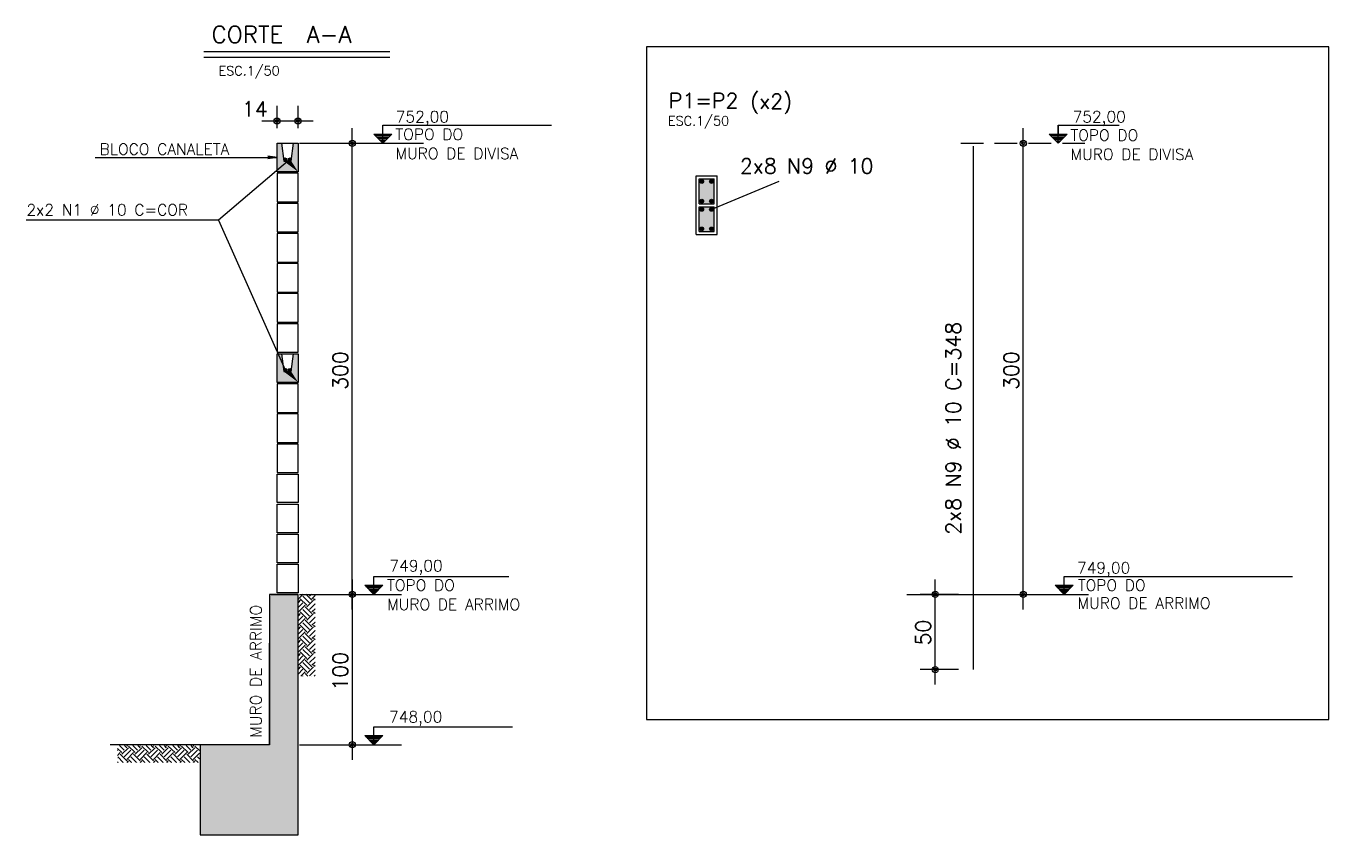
# Model space of a CAD drawing. Extents: x -1.9 to 86, y -1.2 to 61.3.
# Drawn here: x 25.55 to 42.87, y 27.82 to 38.58 of the extents above; entities that cross this region are included whole.
import ezdxf

# ---------------------------------------------------------------- set-up
doc = ezdxf.new("R2010")
doc.units = 0
doc.header["$MEASUREMENT"] = 0
doc.linetypes.add('ESTILO_TQS_0001', pattern=[0.45, 0.3, -0.15])
for name, color, linetype in [('PENA_01', 1, 'CONTINUOUS'), ('PENA_02', 2, 'CONTINUOUS'), ('PENA_03', 3, 'CONTINUOUS'), ('PENA_05', 5, 'CONTINUOUS'), ('PENA_10', 253, 'CONTINUOUS')]:
    doc.layers.add(name, color=color, linetype=linetype)
doc.styles.get("Standard").update_dxf_attribs({"font": 'ROMANS.SHX'})

msp = doc.modelspace()

# ---------------------------------------------------------------- linework, layer by layer
at = {"layer": 'PENA_01', "linetype": 'Continuous'}
for p, q in [((33.796, 38.304), (33.796, 29.357)), ((42.866, 38.304), (33.796, 38.304)), ((27.913, 38.244), (30.382, 38.244)), ((28.885, 37.223), (28.885, 37.52)), ((29.165, 37.223), (29.165, 37.52)), ((28.685, 37.32), (29.365, 37.32)), ((29.885, 30.823), (29.885, 37.223)), ((38.804, 30.823), (38.804, 37.223)), ((29.365, 37.023), (30.085, 37.023)), ((29.055, 36.808), (28.106, 35.999)), ((28.106, 35.999), (25.549, 35.999)), ((29.885, 31.223), (29.885, 28.823)), ((37.633, 29.823), (37.633, 31.223)), ((29.231, 31.025), (29.172, 30.966)), ((29.316, 30.911), (29.227, 30.999)), ((29.349, 30.944), (29.268, 31.025)), ((29.275, 31.025), (29.275, 31.025)), ((29.341, 31.025), (29.316, 30.999)), ((29.39, 31.007), (29.349, 30.966)), ((29.39, 31.013), (29.39, 31.013)), ((29.585, 31.023), (30.085, 31.023)), ((29.785, 31.023), (30.085, 31.023)), ((37.941, 31.023), (37.433, 31.023)), ((29.172, 30.944), (29.165, 30.951)), ((29.194, 30.944), (29.165, 30.914)), ((29.227, 30.911), (29.165, 30.848)), ((29.261, 30.878), (29.172, 30.789)), ((29.283, 30.878), (29.194, 30.966)), ((29.349, 30.767), (29.261, 30.856)), ((29.371, 30.944), (29.283, 30.856)), ((29.39, 30.897), (29.316, 30.822)), ((29.39, 30.83), (29.349, 30.789)), ((29.39, 30.947), (29.371, 30.966)), ((29.39, 30.963), (29.39, 30.963)), ((29.39, 30.903), (29.39, 30.903)), ((29.39, 30.836), (29.39, 30.836)), ((29.172, 30.767), (29.165, 30.775)), ((29.194, 30.767), (29.165, 30.737)), ((29.227, 30.734), (29.165, 30.671)), ((29.261, 30.701), (29.172, 30.612)), ((29.283, 30.701), (29.194, 30.789)), ((29.316, 30.734), (29.227, 30.822)), ((29.349, 30.59), (29.261, 30.679)), ((29.371, 30.767), (29.283, 30.679)), ((29.39, 30.72), (29.316, 30.646)), ((29.39, 30.654), (29.349, 30.612)), ((29.39, 30.77), (29.371, 30.789)), ((29.39, 30.786), (29.39, 30.786)), ((29.39, 30.726), (29.39, 30.726)), ((29.39, 30.66), (29.39, 30.66)), ((29.172, 30.59), (29.165, 30.598)), ((29.194, 30.59), (29.165, 30.561)), ((29.227, 30.557), (29.165, 30.494)), ((29.261, 30.524), (29.172, 30.436)), ((29.283, 30.524), (29.194, 30.612)), ((29.316, 30.557), (29.227, 30.646)), ((29.349, 30.414), (29.261, 30.502)), ((29.371, 30.59), (29.283, 30.502)), ((29.39, 30.543), (29.316, 30.469)), ((29.39, 30.593), (29.371, 30.612)), ((29.39, 30.609), (29.39, 30.609)), ((29.39, 30.549), (29.39, 30.549)), ((29.39, 30.483), (29.39, 30.483)), ((29.172, 30.414), (29.165, 30.421)), ((29.194, 30.414), (29.165, 30.384)), ((29.227, 30.38), (29.165, 30.318)), ((29.261, 30.347), (29.172, 30.259)), ((29.283, 30.347), (29.194, 30.436)), ((29.316, 30.38), (29.227, 30.469)), ((29.349, 30.237), (29.261, 30.325)), ((29.371, 30.414), (29.283, 30.325)), ((29.39, 30.366), (29.316, 30.292)), ((29.39, 30.477), (29.349, 30.436)), ((29.39, 30.417), (29.371, 30.436)), ((29.39, 30.433), (29.39, 30.433)), ((29.39, 30.372), (29.39, 30.372)), ((29.39, 30.306), (29.39, 30.306)), ((29.172, 30.237), (29.165, 30.244)), ((29.194, 30.237), (29.165, 30.207)), ((29.227, 30.204), (29.165, 30.141)), ((29.261, 30.17), (29.172, 30.082)), ((29.283, 30.17), (29.194, 30.259)), ((29.316, 30.204), (29.227, 30.292)), ((29.349, 30.06), (29.261, 30.148)), ((29.371, 30.237), (29.283, 30.148)), ((29.39, 30.19), (29.316, 30.115)), ((29.39, 30.3), (29.349, 30.259)), ((29.39, 30.24), (29.371, 30.259)), ((29.39, 30.256), (29.39, 30.256)), ((29.39, 30.196), (29.39, 30.196)), ((29.172, 30.06), (29.165, 30.068)), ((29.194, 30.06), (29.165, 30.03)), ((29.227, 30.027), (29.165, 29.964)), ((29.283, 29.994), (29.194, 30.082)), ((29.261, 29.994), (29.203, 29.936)), ((29.316, 30.027), (29.227, 30.115)), ((29.296, 29.936), (29.261, 29.972)), ((29.371, 30.06), (29.283, 29.972)), ((29.39, 30.013), (29.316, 29.938)), ((29.39, 30.123), (29.349, 30.082)), ((29.39, 30.063), (29.371, 30.082)), ((29.39, 30.129), (29.39, 30.129)), ((29.39, 30.079), (29.39, 30.079)), ((29.39, 30.019), (29.39, 30.019)), ((37.941, 30.023), (37.433, 30.023)), ((29.229, 29.936), (29.227, 29.938)), ((29.34, 29.936), (29.34, 29.936)), ((29.39, 29.946), (29.38, 29.936)), ((29.39, 29.953), (29.39, 29.953)), ((26.822, 28.918), (26.764, 28.975)), ((26.764, 28.949), (26.767, 28.951)), ((26.855, 28.951), (26.792, 29.014)), ((26.822, 28.896), (26.91, 28.984)), ((26.855, 28.862), (26.943, 28.951)), ((26.888, 28.984), (26.858, 29.014)), ((26.888, 29.006), (26.896, 29.014)), ((26.999, 28.918), (26.91, 29.006)), ((27.032, 28.951), (26.969, 29.014)), ((26.999, 28.896), (27.087, 28.984)), ((27.032, 28.862), (27.12, 28.951)), ((27.065, 28.984), (27.035, 29.014)), ((27.065, 29.006), (27.072, 29.014)), ((27.175, 28.918), (27.087, 29.006)), ((27.208, 28.951), (27.146, 29.014)), ((27.175, 28.896), (27.264, 28.984)), ((27.208, 28.862), (27.297, 28.951)), ((27.242, 28.984), (27.212, 29.014)), ((27.242, 29.006), (27.249, 29.014)), ((27.352, 28.918), (27.264, 29.006)), ((27.385, 28.951), (27.322, 29.014)), ((27.352, 28.896), (27.44, 28.984)), ((27.385, 28.862), (27.474, 28.951)), ((27.418, 28.984), (27.389, 29.014)), ((27.418, 29.006), (27.426, 29.014)), ((27.529, 28.918), (27.44, 29.006)), ((27.562, 28.951), (27.499, 29.014)), ((27.529, 28.896), (27.617, 28.984)), ((27.562, 28.862), (27.65, 28.951)), ((27.595, 28.984), (27.566, 29.014)), ((27.595, 29.006), (27.603, 29.014)), ((27.706, 28.918), (27.617, 29.006)), ((27.739, 28.951), (27.676, 29.014)), ((27.706, 28.896), (27.794, 28.984)), ((27.739, 28.862), (27.827, 28.951)), ((27.772, 28.984), (27.742, 29.014)), ((27.772, 29.006), (27.779, 29.014)), ((27.853, 28.947), (27.794, 29.006)), ((29.885, 29.023), (30.085, 29.023)), ((26.764, 28.882), (26.8, 28.918)), ((26.764, 28.838), (26.764, 28.838)), ((26.775, 28.788), (26.764, 28.798)), ((26.841, 28.788), (26.767, 28.862)), ((26.781, 28.788), (26.781, 28.788)), ((26.888, 28.807), (26.8, 28.896)), ((26.847, 28.788), (26.847, 28.788)), ((26.888, 28.829), (26.976, 28.918)), ((26.891, 28.788), (26.91, 28.807)), ((26.907, 28.788), (26.907, 28.788)), ((26.951, 28.788), (26.91, 28.829)), ((27.018, 28.788), (26.943, 28.862)), ((26.957, 28.788), (26.957, 28.788)), ((27.065, 28.807), (26.976, 28.896)), ((27.024, 28.788), (27.024, 28.788)), ((27.065, 28.829), (27.153, 28.918)), ((27.068, 28.788), (27.087, 28.807)), ((27.084, 28.788), (27.084, 28.788)), ((27.128, 28.788), (27.087, 28.829)), ((27.194, 28.788), (27.12, 28.862)), ((27.134, 28.788), (27.134, 28.788)), ((27.242, 28.807), (27.153, 28.896)), ((27.2, 28.788), (27.2, 28.788)), ((27.242, 28.829), (27.33, 28.918)), ((27.245, 28.788), (27.264, 28.807)), ((27.261, 28.788), (27.261, 28.788)), ((27.305, 28.788), (27.264, 28.829)), ((27.371, 28.788), (27.297, 28.862)), ((27.311, 28.788), (27.311, 28.788)), ((27.418, 28.807), (27.33, 28.896)), ((27.377, 28.788), (27.377, 28.788)), ((27.418, 28.829), (27.507, 28.918)), ((27.421, 28.788), (27.44, 28.807)), ((27.437, 28.788), (27.437, 28.788)), ((27.482, 28.788), (27.44, 28.829)), ((27.548, 28.788), (27.474, 28.862)), ((27.488, 28.788), (27.488, 28.788)), ((27.595, 28.807), (27.507, 28.896)), ((27.554, 28.788), (27.554, 28.788)), ((27.595, 28.829), (27.684, 28.918)), ((27.598, 28.788), (27.617, 28.807)), ((27.614, 28.788), (27.614, 28.788)), ((27.658, 28.788), (27.617, 28.829)), ((27.725, 28.788), (27.65, 28.862)), ((27.664, 28.788), (27.664, 28.788)), ((27.772, 28.807), (27.684, 28.896)), ((27.731, 28.788), (27.731, 28.788)), ((27.772, 28.829), (27.853, 28.91)), ((27.775, 28.788), (27.794, 28.807)), ((27.791, 28.788), (27.791, 28.788)), ((27.835, 28.788), (27.794, 28.829)), ((27.853, 28.837), (27.827, 28.862)), ((27.841, 28.788), (27.841, 28.788)), ((27.853, 28.903), (27.853, 28.903))]:
    msp.add_line(p, q, dxfattribs=at)
at = {"layer": 'PENA_01', "linetype": 'ESTILO_TQS_0001'}
msp.add_line((37.973, 37.023), (39.732, 37.023), dxfattribs=at)
at = {"layer": 'PENA_01', "linetype": 'Continuous'}
for points in [[(33.796, 29.357), (42.866, 29.357), (42.866, 38.304)], [(26.468, 36.833), (28.885, 36.833), (28.761, 36.85), (28.885, 36.833), (28.761, 36.817)], [(28.106, 35.999), (28.994, 34.008)]]:
    msp.add_lwpolyline(points, dxfattribs=at)
at = {"layer": 'PENA_02', "linetype": 'Continuous'}
for p, q in [((29.185, 37.023), (30.83, 37.023)), ((29.185, 31.023), (30.539, 31.023)), ((37.257, 31.023), (39.672, 31.023)), ((29.185, 29.023), (30.539, 29.023))]:
    msp.add_line(p, q, dxfattribs=at)
for centre, radius in [((28.885, 37.32), 0.04), ((28.885, 37.32), 0.02), ((29.165, 37.32), 0.04), ((29.165, 37.32), 0.02), ((29.885, 37.023), 0.04), ((38.804, 37.023), 0.04), ((29.885, 37.023), 0.02), ((38.804, 37.023), 0.02), ((29.885, 31.023), 0.04), ((29.885, 31.023), 0.04), ((29.885, 31.023), 0.02), ((29.885, 31.023), 0.02), ((37.633, 31.023), 0.04), ((37.633, 31.023), 0.02), ((38.804, 31.023), 0.04), ((38.804, 31.023), 0.02), ((37.633, 30.023), 0.04), ((37.633, 30.023), 0.02), ((29.885, 29.023), 0.04), ((29.885, 29.023), 0.02)]:
    msp.add_circle(centre, radius, dxfattribs=at)
at = {"layer": 'PENA_03', "linetype": 'Continuous'}
for p, q in [((27.913, 38.17), (30.382, 38.17)), ((30.291, 37.023), (30.291, 37.262)), ((30.291, 37.14), (30.291, 37.262)), ((30.291, 37.262), (32.534, 37.262)), ((39.268, 37.023), (39.268, 37.262)), ((39.268, 37.262), (39.268, 37.141)), ((39.268, 37.262), (40.077, 37.262)), ((30.171, 37.144), (30.291, 37.023)), ((30.171, 37.144), (30.41, 37.144)), ((30.186, 37.129), (30.395, 37.129)), ((30.205, 37.109), (30.376, 37.109)), ((30.225, 37.09), (30.356, 37.09)), ((30.244, 37.07), (30.337, 37.07)), ((30.291, 37.023), (30.41, 37.144)), ((39.268, 37.023), (39.148, 37.144)), ((39.148, 37.144), (39.388, 37.144)), ((39.164, 37.129), (39.372, 37.129)), ((39.183, 37.109), (39.353, 37.109)), ((39.199, 37.094), (39.338, 37.094)), ((39.214, 37.078), (39.322, 37.078)), ((39.388, 37.144), (39.268, 37.023)), ((28.885, 36.643), (28.885, 37.023)), ((28.885, 37.023), (29.165, 37.023)), ((28.885, 37.023), (28.885, 37.023)), ((28.943, 37.023), (28.975, 36.786)), ((29.074, 36.786), (29.106, 37.023)), ((29.165, 37.023), (29.165, 36.643)), ((29.165, 37.023), (29.165, 37.023)), ((29.165, 37.023), (29.165, 37.023)), ((30.264, 37.051), (30.318, 37.051)), ((30.283, 37.031), (30.298, 37.031)), ((38.804, 37.023), (38.804, 37.023)), ((39.235, 37.057), (39.302, 37.057)), ((39.254, 37.038), (39.283, 37.038)), ((28.975, 36.786), (29.074, 36.786)), ((29.165, 36.643), (28.885, 36.643)), ((34.454, 36.589), (34.734, 36.589)), ((34.454, 35.809), (34.454, 36.589)), ((34.494, 36.549), (34.694, 36.549)), ((34.494, 36.219), (34.494, 36.549)), ((34.694, 36.219), (34.694, 36.549)), ((34.734, 35.809), (34.734, 36.589)), ((34.657, 36.14), (35.561, 36.519)), ((34.494, 36.219), (34.694, 36.219)), ((34.494, 36.179), (34.694, 36.179)), ((34.494, 35.849), (34.494, 36.179)), ((34.694, 35.849), (34.694, 36.179)), ((34.494, 35.849), (34.694, 35.849)), ((34.494, 35.849), (34.694, 35.849)), ((34.454, 35.809), (34.734, 35.809)), ((34.454, 35.809), (34.734, 35.809)), ((28.885, 33.843), (28.885, 34.223)), ((28.885, 34.223), (29.165, 34.223)), ((28.943, 34.223), (28.975, 33.986)), ((29.074, 33.986), (29.106, 34.223)), ((29.165, 34.223), (29.165, 33.843)), ((28.975, 33.986), (29.074, 33.986)), ((29.165, 33.843), (28.885, 33.843)), ((28.885, 32.623), (29.165, 32.623)), ((28.885, 32.243), (28.885, 32.623)), ((29.165, 32.623), (29.165, 32.243)), ((29.165, 32.243), (28.885, 32.243)), ((28.885, 31.843), (28.885, 32.223)), ((28.885, 32.223), (29.165, 32.223)), ((29.165, 32.223), (29.165, 31.843)), ((29.165, 31.843), (28.885, 31.843)), ((28.885, 31.823), (29.165, 31.823)), ((28.885, 31.443), (28.885, 31.823)), ((29.165, 31.823), (29.165, 31.443)), ((29.165, 31.443), (28.885, 31.443)), ((28.885, 31.043), (28.885, 31.423)), ((28.885, 31.423), (29.165, 31.423)), ((29.165, 31.423), (29.165, 31.043)), ((30.17, 31.023), (30.17, 31.262)), ((30.17, 31.141), (30.17, 31.262)), ((30.17, 31.262), (31.967, 31.262)), ((39.346, 31.023), (39.346, 31.262)), ((39.346, 31.141), (39.346, 31.262)), ((39.346, 31.262), (42.381, 31.262)), ((28.805, 31.023), (29.165, 31.023)), ((29.165, 31.043), (28.885, 31.043)), ((29.385, 31.023), (29.385, 31.023)), ((29.585, 31.023), (29.585, 31.023)), ((30.05, 31.144), (30.17, 31.023)), ((30.05, 31.144), (30.29, 31.144)), ((30.066, 31.129), (30.274, 31.129)), ((30.085, 31.109), (30.255, 31.109)), ((30.105, 31.09), (30.236, 31.09)), ((30.124, 31.07), (30.217, 31.07)), ((30.143, 31.051), (30.197, 31.051)), ((30.163, 31.031), (30.178, 31.031)), ((30.17, 31.023), (30.29, 31.144)), ((38.141, 31.023), (38.141, 31.023)), ((38.804, 31.023), (38.804, 31.023)), ((39.225, 31.144), (39.346, 31.023)), ((39.225, 31.144), (39.465, 31.144)), ((39.241, 31.129), (39.45, 31.129)), ((39.26, 31.109), (39.43, 31.109)), ((39.28, 31.09), (39.411, 31.09)), ((39.299, 31.07), (39.392, 31.07)), ((39.318, 31.051), (39.373, 31.051)), ((39.338, 31.031), (39.353, 31.031)), ((39.346, 31.023), (39.465, 31.144)), ((28.785, 29.023), (28.785, 30.372)), ((38.141, 30.023), (38.141, 30.023)), ((30.05, 29.144), (30.17, 29.023)), ((30.05, 29.144), (30.29, 29.144)), ((30.066, 29.129), (30.274, 29.129)), ((30.085, 29.109), (30.255, 29.109)), ((30.17, 29.023), (30.17, 29.262)), ((30.17, 29.14), (30.17, 29.262)), ((30.17, 29.262), (32.016, 29.262)), ((30.17, 29.023), (30.29, 29.144)), ((27.865, 29.023), (26.669, 29.023)), ((29.685, 29.023), (29.685, 29.023)), ((30.105, 29.09), (30.236, 29.09)), ((30.124, 29.07), (30.217, 29.07)), ((30.143, 29.051), (30.197, 29.051)), ((30.163, 29.031), (30.178, 29.031))]:
    msp.add_line(p, q, dxfattribs=at)
for points in [[(29.165, 36.243), (29.165, 36.623), (28.885, 36.623), (28.885, 36.243), (29.165, 36.243)], [(29.165, 35.843), (29.165, 36.223), (28.885, 36.223), (28.885, 35.843), (29.165, 35.843)], [(29.165, 35.443), (29.165, 35.823), (28.885, 35.823), (28.885, 35.443), (29.165, 35.443)], [(29.165, 35.043), (29.165, 35.423), (28.885, 35.423), (28.885, 35.043), (29.165, 35.043)], [(29.165, 34.643), (29.165, 35.023), (28.885, 35.023), (28.885, 34.643), (29.165, 34.643)], [(29.165, 34.243), (29.165, 34.623), (28.885, 34.623), (28.885, 34.243), (29.165, 34.243)], [(29.165, 33.443), (29.165, 33.823), (28.885, 33.823), (28.885, 33.443), (29.165, 33.443)], [(29.165, 33.043), (29.165, 33.423), (28.885, 33.423), (28.885, 33.043), (29.165, 33.043)], [(29.165, 32.643), (29.165, 33.023), (28.885, 33.023), (28.885, 32.643), (29.165, 32.643)], [(28.785, 31.023), (28.785, 29.023), (27.865, 29.023), (27.865, 27.823), (29.165, 27.823), (29.165, 31.023), (28.785, 31.023)]]:
    msp.add_lwpolyline(points, dxfattribs=at)
for centre, radius in [((28.994, 36.808), 0.02), ((29.055, 36.807), 0.02), ((34.529, 36.514), 0.025), ((34.659, 36.514), 0.025), ((34.529, 36.254), 0.025), ((34.659, 36.254), 0.025), ((34.529, 36.144), 0.025), ((34.659, 36.144), 0.025), ((34.529, 35.884), 0.025), ((34.659, 35.884), 0.025), ((28.994, 34.008), 0.02), ((29.055, 34.007), 0.02)]:
    msp.add_circle(centre, radius, dxfattribs=at)
for points in [[(29.014, 36.808), (28.984, 36.825), (28.975, 36.815)], [(29.014, 36.808), (28.975, 36.815), (28.975, 36.801)], [(29.014, 36.808), (28.975, 36.801), (28.984, 36.791)], [(29.014, 36.808), (28.997, 36.828), (28.984, 36.825)], [(29.014, 36.808), (28.984, 36.791), (28.997, 36.788)], [(29.014, 36.808), (29.009, 36.821), (28.997, 36.828)], [(29.014, 36.808), (28.997, 36.788), (29.009, 36.795)], [(29.014, 36.808), (29.009, 36.795), (29.014, 36.808)], [(29.075, 36.807), (29.045, 36.824), (29.036, 36.814)], [(29.075, 36.807), (29.036, 36.814), (29.036, 36.8)], [(29.075, 36.807), (29.036, 36.8), (29.045, 36.79)], [(29.075, 36.807), (29.059, 36.827), (29.045, 36.824)], [(29.075, 36.807), (29.045, 36.79), (29.059, 36.787)], [(29.075, 36.807), (29.071, 36.82), (29.059, 36.827)], [(29.075, 36.807), (29.059, 36.787), (29.071, 36.794)], [(29.075, 36.807), (29.071, 36.794), (29.075, 36.807)], [(34.554, 36.514), (34.517, 36.535), (34.506, 36.522)], [(34.554, 36.514), (34.506, 36.522), (34.506, 36.505)], [(34.554, 36.514), (34.506, 36.505), (34.517, 36.492)], [(34.554, 36.514), (34.533, 36.538), (34.517, 36.535)], [(34.554, 36.514), (34.517, 36.492), (34.533, 36.489)], [(34.554, 36.514), (34.548, 36.53), (34.533, 36.538)], [(34.554, 36.514), (34.533, 36.489), (34.548, 36.497)], [(34.554, 36.514), (34.548, 36.497), (34.554, 36.514)], [(34.684, 36.514), (34.647, 36.535), (34.636, 36.522)], [(34.684, 36.514), (34.636, 36.522), (34.636, 36.505)], [(34.684, 36.514), (34.636, 36.505), (34.647, 36.492)], [(34.684, 36.514), (34.663, 36.538), (34.647, 36.535)], [(34.684, 36.514), (34.647, 36.492), (34.663, 36.489)], [(34.684, 36.514), (34.678, 36.53), (34.663, 36.538)], [(34.684, 36.514), (34.663, 36.489), (34.678, 36.497)], [(34.684, 36.514), (34.678, 36.497), (34.684, 36.514)], [(34.554, 36.254), (34.517, 36.275), (34.506, 36.262)], [(34.554, 36.254), (34.506, 36.262), (34.506, 36.245)], [(34.554, 36.254), (34.506, 36.245), (34.517, 36.232)], [(34.554, 36.254), (34.533, 36.278), (34.517, 36.275)], [(34.554, 36.254), (34.517, 36.232), (34.533, 36.229)], [(34.554, 36.254), (34.548, 36.27), (34.533, 36.278)], [(34.554, 36.254), (34.533, 36.229), (34.548, 36.237)], [(34.554, 36.254), (34.548, 36.237), (34.554, 36.254)], [(34.684, 36.254), (34.647, 36.275), (34.636, 36.262)], [(34.684, 36.254), (34.636, 36.262), (34.636, 36.245)], [(34.684, 36.254), (34.636, 36.245), (34.647, 36.232)], [(34.684, 36.254), (34.663, 36.278), (34.647, 36.275)], [(34.684, 36.254), (34.647, 36.232), (34.663, 36.229)], [(34.684, 36.254), (34.678, 36.27), (34.663, 36.278)], [(34.684, 36.254), (34.663, 36.229), (34.678, 36.237)], [(34.684, 36.254), (34.678, 36.237), (34.684, 36.254)], [(34.554, 36.144), (34.517, 36.165), (34.506, 36.152)], [(34.554, 36.144), (34.506, 36.152), (34.506, 36.135)], [(34.554, 36.144), (34.506, 36.135), (34.517, 36.122)], [(34.554, 36.144), (34.533, 36.168), (34.517, 36.165)], [(34.554, 36.144), (34.517, 36.122), (34.533, 36.119)], [(34.554, 36.144), (34.548, 36.16), (34.533, 36.168)], [(34.554, 36.144), (34.533, 36.119), (34.548, 36.127)], [(34.554, 36.144), (34.548, 36.127), (34.554, 36.144)], [(34.684, 36.144), (34.647, 36.165), (34.636, 36.152)], [(34.684, 36.144), (34.636, 36.152), (34.636, 36.135)], [(34.684, 36.144), (34.636, 36.135), (34.647, 36.122)], [(34.684, 36.144), (34.663, 36.168), (34.647, 36.165)], [(34.684, 36.144), (34.647, 36.122), (34.663, 36.119)], [(34.684, 36.144), (34.678, 36.16), (34.663, 36.168)], [(34.684, 36.144), (34.663, 36.119), (34.678, 36.127)], [(34.684, 36.144), (34.678, 36.127), (34.684, 36.144)], [(34.554, 35.884), (34.517, 35.905), (34.506, 35.892)], [(34.554, 35.884), (34.506, 35.892), (34.506, 35.875)], [(34.554, 35.884), (34.506, 35.875), (34.517, 35.862)], [(34.554, 35.884), (34.533, 35.908), (34.517, 35.905)], [(34.554, 35.884), (34.517, 35.862), (34.533, 35.859)], [(34.554, 35.884), (34.548, 35.9), (34.533, 35.908)], [(34.554, 35.884), (34.533, 35.859), (34.548, 35.867)], [(34.554, 35.884), (34.548, 35.867), (34.554, 35.884)], [(34.684, 35.884), (34.647, 35.905), (34.636, 35.892)], [(34.684, 35.884), (34.636, 35.892), (34.636, 35.875)], [(34.684, 35.884), (34.636, 35.875), (34.647, 35.862)], [(34.684, 35.884), (34.663, 35.908), (34.647, 35.905)], [(34.684, 35.884), (34.647, 35.862), (34.663, 35.859)], [(34.684, 35.884), (34.678, 35.9), (34.663, 35.908)], [(34.684, 35.884), (34.663, 35.859), (34.678, 35.867)], [(34.684, 35.884), (34.678, 35.867), (34.684, 35.884)], [(29.014, 34.008), (28.984, 34.025), (28.975, 34.015)], [(29.014, 34.008), (28.975, 34.015), (28.975, 34.001)], [(29.014, 34.008), (28.975, 34.001), (28.984, 33.99)], [(29.014, 34.008), (28.997, 34.027), (28.984, 34.025)], [(29.014, 34.008), (28.984, 33.99), (28.997, 33.988)], [(29.014, 34.008), (29.009, 34.021), (28.997, 34.027)], [(29.014, 34.008), (28.997, 33.988), (29.009, 33.995)], [(29.014, 34.008), (29.009, 33.995), (29.014, 34.008)], [(29.075, 34.007), (29.045, 34.024), (29.036, 34.014)], [(29.075, 34.007), (29.036, 34.014), (29.036, 34)], [(29.075, 34.007), (29.036, 34), (29.045, 33.99)], [(29.075, 34.007), (29.059, 34.027), (29.045, 34.024)], [(29.075, 34.007), (29.045, 33.99), (29.059, 33.987)], [(29.075, 34.007), (29.071, 34.02), (29.059, 34.027)], [(29.075, 34.007), (29.059, 33.987), (29.071, 33.994)], [(29.075, 34.007), (29.071, 33.994), (29.075, 34.007)]]:
    msp.add_solid(points, dxfattribs=at)
at = {"layer": 'PENA_05', "linetype": 'Continuous'}
msp.add_line((38.141, 30.023), (38.141, 36.983), dxfattribs=at)
at = {"layer": 'PENA_10', "linetype": 'Continuous'}
for points in [[(28.885, 36.643), (28.885, 37.023), (28.943, 37.023)], [(28.885, 36.643), (28.943, 37.023), (28.975, 36.786)], [(29.165, 36.643), (29.074, 36.786), (29.106, 37.023)], [(29.165, 36.643), (29.106, 37.023), (29.165, 37.023)], [(29.165, 36.643), (28.885, 36.643), (28.975, 36.786)], [(29.165, 36.643), (28.975, 36.786), (29.074, 36.786)], [(34.494, 36.219), (34.494, 36.549), (34.694, 36.549)], [(34.494, 36.219), (34.694, 36.549), (34.694, 36.219)], [(34.494, 36.219), (34.694, 36.219), (34.494, 36.219)], [(34.494, 35.849), (34.494, 36.179), (34.694, 36.179)], [(34.494, 35.849), (34.694, 36.179), (34.694, 35.849)], [(34.494, 35.849), (34.694, 35.849), (34.494, 35.849)], [(28.885, 33.843), (28.885, 34.223), (28.943, 34.223)], [(28.885, 33.843), (28.943, 34.223), (28.975, 33.986)], [(29.165, 33.843), (29.074, 33.986), (29.106, 34.223)], [(29.165, 33.843), (29.106, 34.223), (29.165, 34.223)], [(29.165, 33.843), (28.885, 33.843), (28.975, 33.986)], [(29.165, 33.843), (28.975, 33.986), (29.074, 33.986)], [(28.785, 29.023), (29.165, 27.823), (29.165, 31.023)], [(28.785, 29.023), (29.165, 31.023), (28.785, 31.023)], [(28.785, 29.023), (27.865, 29.023), (27.865, 27.823)], [(28.785, 29.023), (27.865, 27.823), (29.165, 27.823)]]:
    msp.add_solid(points, dxfattribs=at)

# ---------------------------------------------------------------- texts
at = {"layer": 'PENA_01', "linetype": 'Continuous'}
for s, height, p in [('(x2)', 0.2, (35.175, 37.481)), ('BLOCO CANALETA', 0.15, (26.527, 36.87))]:
    msp.add_text(s, height=height, dxfattribs=at).set_placement(p)
msp.add_text('MURO DE ARRIMO', height=0.15, rotation=90, dxfattribs=at).set_placement((28.679, 29.116))
at = {"layer": 'PENA_03', "linetype": 'Continuous'}
for s, height, p in [('ESC.1/50', 0.125, (28.107, 37.925)), ('14', 0.2, (28.418, 37.38)), ('752,00', 0.15, (30.463, 37.301)), ('ESC.1/50', 0.125, (34.08, 37.259)), ('752,00', 0.15, (39.46, 37.301)), ('TOPO DO ', 0.15, (30.459, 37.067)), ('TOPO DO ', 0.15, (39.431, 37.056)), ('MURO DE DIVISA', 0.15, (30.459, 36.812)), ('MURO DE DIVISA', 0.15, (39.431, 36.801)), ('2x8 N9 %%c 10', 0.2, (35.038, 36.619)), ('2x2 N1 %%c 10 C=COR', 0.15, (25.555, 36.062)), ('749,00', 0.15, (30.379, 31.329)), ('749,00', 0.15, (39.518, 31.301)), ('TOPO DO ', 0.15, (30.348, 31.07)), ('TOPO DO', 0.15, (39.529, 31.069)), ('MURO DE ARRIMO', 0.15, (30.348, 30.815)), ('MURO DE ARRIMO', 0.15, (39.524, 30.831)), ('748,00', 0.15, (30.374, 29.32))]:
    msp.add_text(s, height=height, dxfattribs=at).set_placement(p)
for s, p in [('2x8 N9 %%c 10 C=348', (37.973, 31.818)), ('300', (29.825, 33.743)), ('300', (38.744, 33.743)), ('50', (37.573, 30.343)), ('100', (29.825, 29.743))]:
    msp.add_text(s, height=0.2, rotation=90, dxfattribs=at).set_placement(p)
at = {"layer": 'PENA_05', "linetype": 'Continuous'}
for s, height, p in [('CORTE  A-A', 0.225, (28.015, 38.357)), ('P1=P2', 0.2, (34.091, 37.491))]:
    msp.add_text(s, height=height, dxfattribs=at).set_placement(p)

doc.saveas('drawing.dxf')
